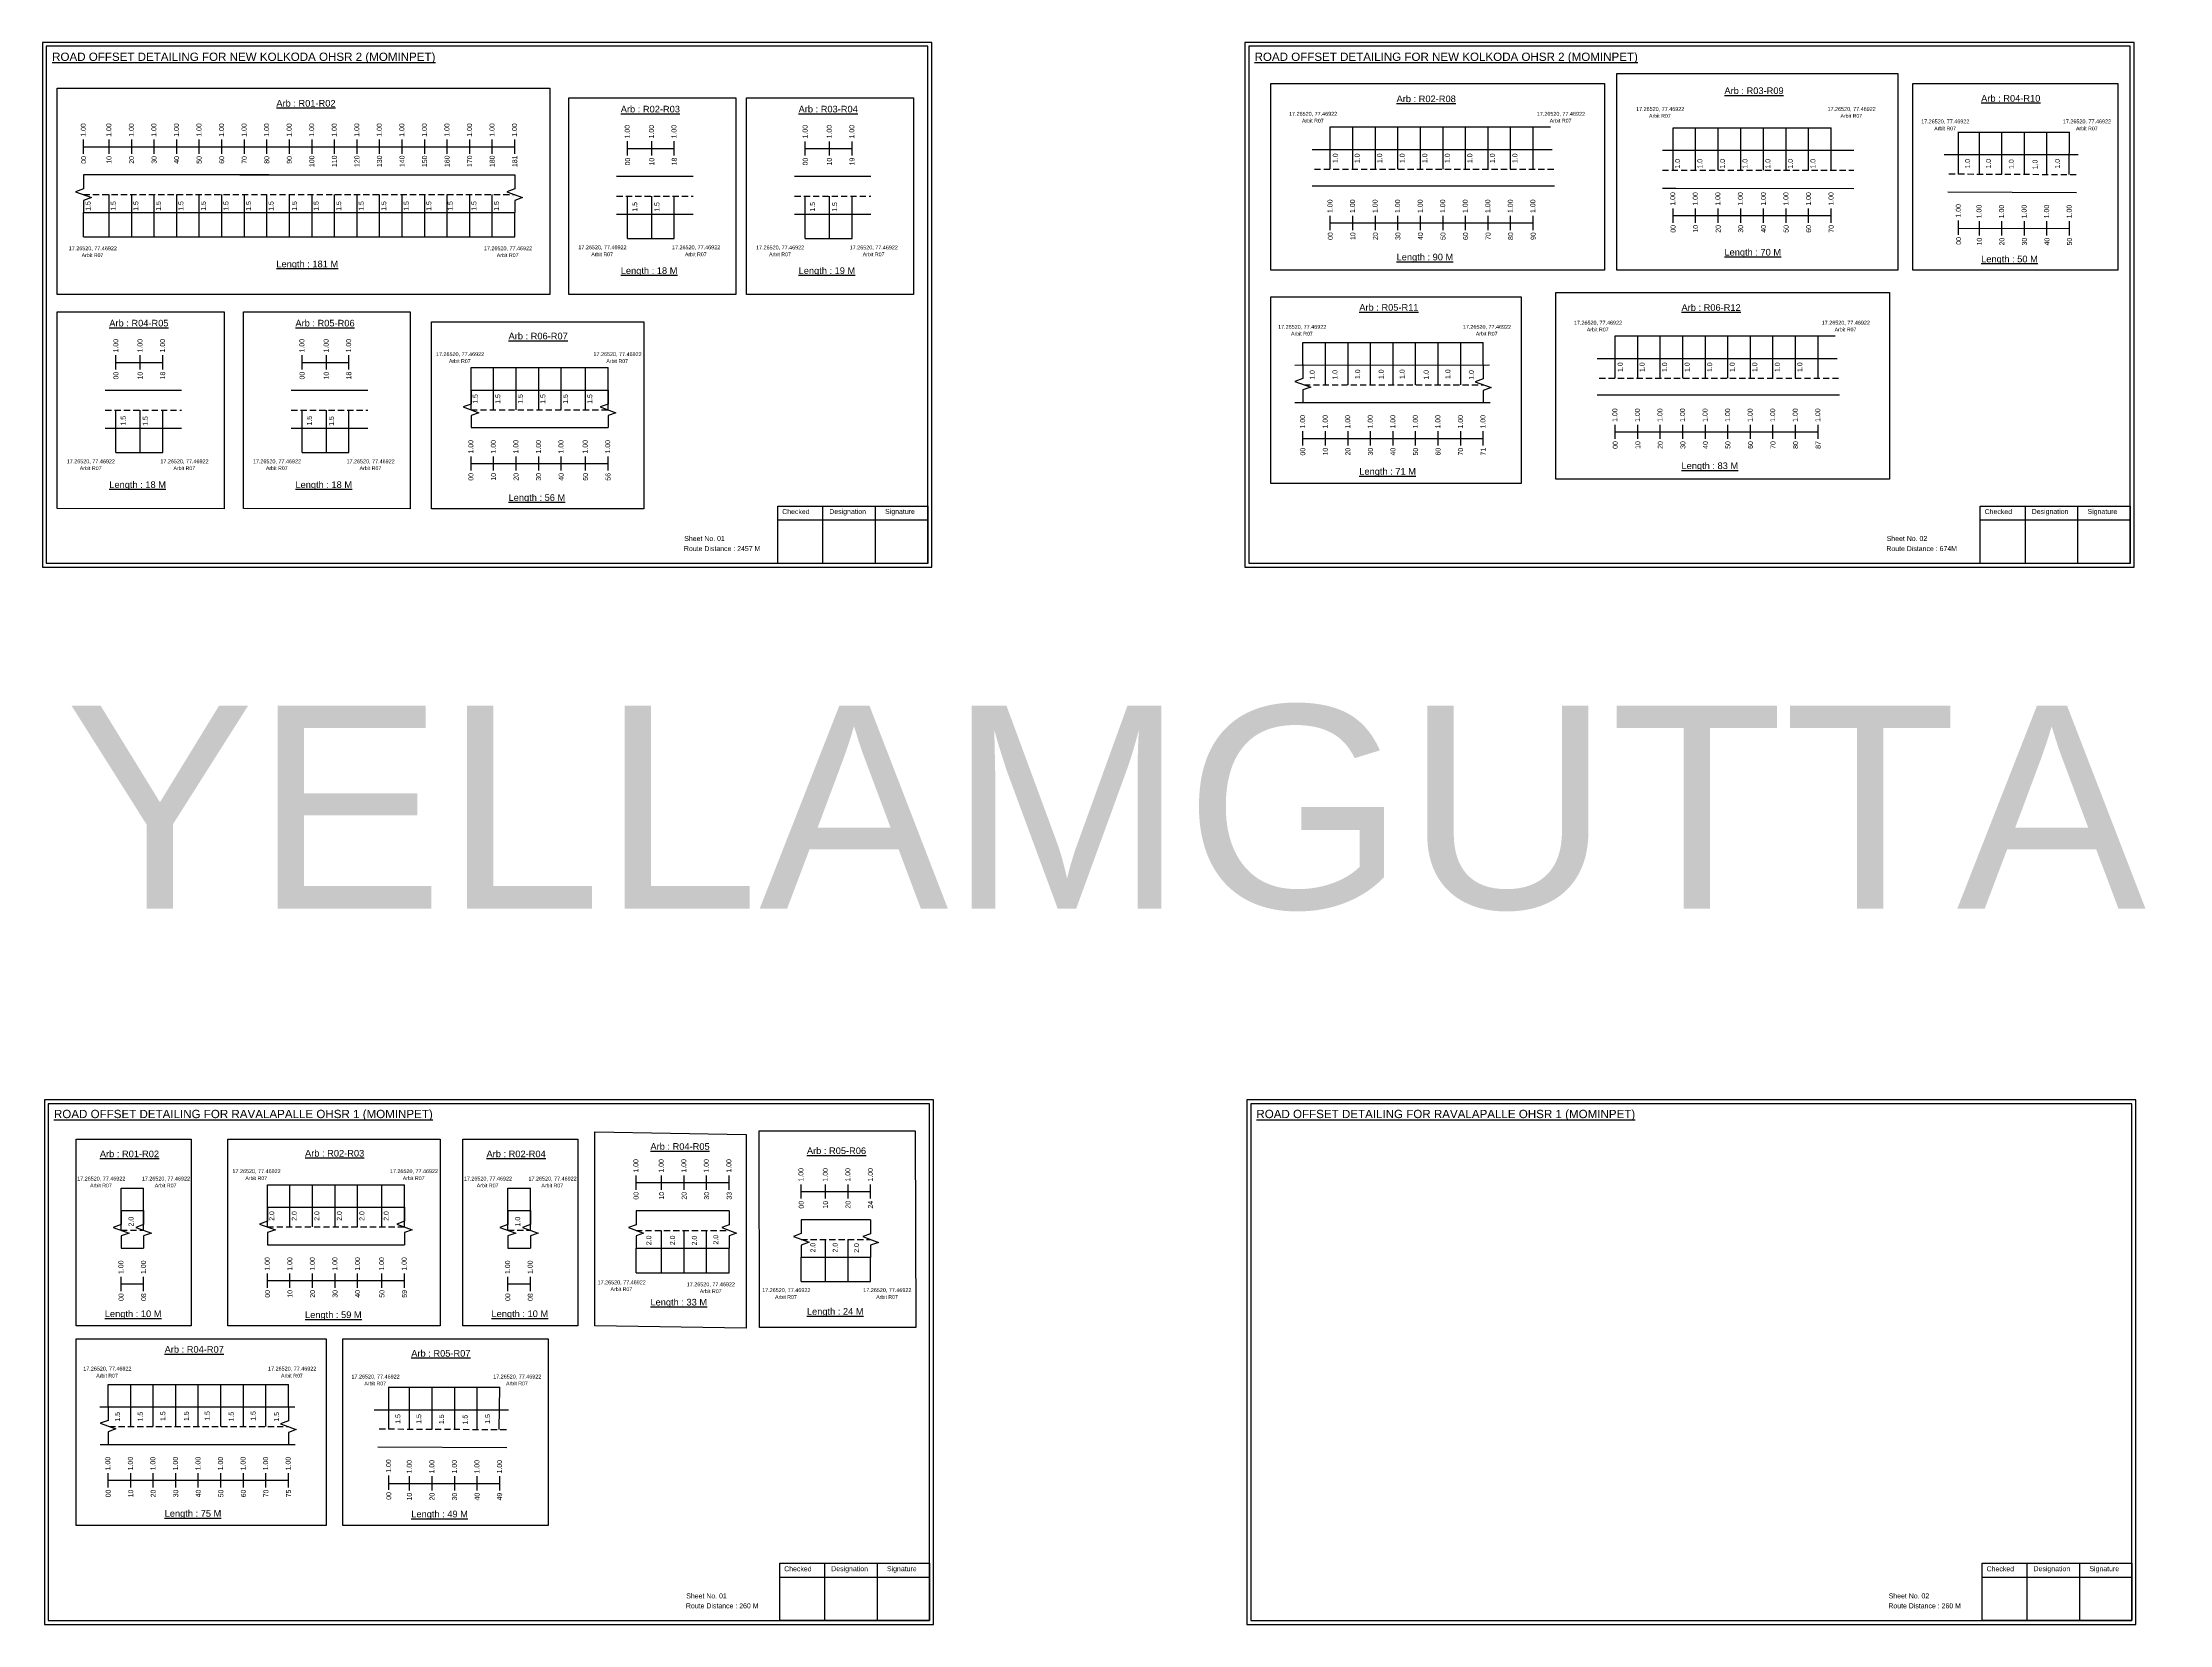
# Model space of a CAD drawing. Header units: inches. Extents: x -117 to 51867, y -12715 to 3423.
# Drawn here: x 3 to 1286, y -3395 to -2440 of the extents above; entities that cross this region are included whole.
import ezdxf

# ---------------------------------------------------------------- set-up
doc = ezdxf.new("R2010")
doc.units = ezdxf.units.IN
doc.header["$MEASUREMENT"] = 0
doc.linetypes.add('DASHED2', pattern=[0.375, 0.25, -0.125])
doc.layers.add('PDF_Geometry', color=7, linetype='Continuous')
doc.layers.add('PDF_Text', color=5, linetype='Continuous')
doc.styles.add('PDF Arial', font='arial.ttf')
doc.styles.get("Standard").update_dxf_attribs({"font": 'arial.ttf'})

msp = doc.modelspace()

# ---------------------------------------------------------------- linework, layer by layer
at = {"color": 217, "true_color": 0x93278f}
for p, q in [((27.3, -2507), (27.3, -2498.4)), ((42.7, -2507), (42.7, -2498.4)), ((56.3, -2507), (56.3, -2498.4)), ((69.9, -2507), (69.9, -2498.4)), ((83.5, -2507), (83.5, -2498.4)), ((97.1, -2507), (97.1, -2498.4)), ((110.7, -2507), (110.7, -2498.4)), ((124.3, -2507), (124.3, -2498.4)), ((137.9, -2507), (137.9, -2498.4)), ((151.5, -2507), (151.5, -2498.4)), ((165.1, -2507), (165.1, -2498.4)), ((178.7, -2507), (178.7, -2498.4)), ((192.3, -2507), (192.3, -2498.4)), ((205.9, -2507), (205.9, -2498.4)), ((219.5, -2507), (219.5, -2498.4)), ((233.1, -2507), (233.1, -2498.4)), ((246.7, -2507), (246.7, -2498.4)), ((260.3, -2507), (260.3, -2498.4)), ((273.9, -2507), (273.9, -2498.4)), ((287.5, -2507), (287.5, -2498.4)), ((355.5, -2508), (355.5, -2499.4)), ((370.1, -2508), (370.1, -2499.4)), ((383.7, -2508), (383.7, -2499.4)), ((462.7, -2508), (462.7, -2499.5)), ((477.4, -2508), (477.4, -2499.5)), ((491, -2508), (491, -2499.5)), ((27.3, -2502.7), (287.5, -2502.7)), ((355.5, -2503.7), (383.7, -2503.7)), ((462.7, -2503.7), (491, -2503.7)), ((986.3, -2548.6), (986.3, -2540)), ((999.9, -2548.6), (999.9, -2540)), ((1013.5, -2548.6), (1013.5, -2540)), ((1027.1, -2548.6), (1027.1, -2540)), ((1040.9, -2548.6), (1040.9, -2540)), ((1054.5, -2548.6), (1054.5, -2540)), ((1068.1, -2548.6), (1068.1, -2540)), ((1081.7, -2548.6), (1081.7, -2540)), ((779.5, -2553), (779.5, -2544.4)), ((779.5, -2548.7), (901.9, -2548.7)), ((793.1, -2553), (793.1, -2544.4)), ((806.7, -2553), (806.7, -2544.4)), ((820.3, -2553), (820.3, -2544.4)), ((833.9, -2553), (833.9, -2544.4)), ((847.5, -2553), (847.5, -2544.4)), ((861.1, -2553), (861.1, -2544.4)), ((874.7, -2553), (874.7, -2544.4)), ((888.3, -2553), (888.3, -2544.4)), ((901.9, -2553), (901.9, -2544.4)), ((986.3, -2544.3), (1081.7, -2544.2)), ((1158.6, -2555.8), (1158.6, -2547.3)), ((1158.6, -2552), (1225.5, -2551.9)), ((1171.1, -2556.2), (1171.1, -2547.7)), ((1184.7, -2556.2), (1184.7, -2547.7)), ((1198.3, -2556.2), (1198.3, -2547.7)), ((1211.9, -2556.2), (1211.9, -2547.7)), ((1225.5, -2556.2), (1225.5, -2547.7)), ((46.8, -2637.2), (46.8, -2628.6)), ((61.5, -2637.2), (61.5, -2628.6)), ((75.1, -2637.2), (75.1, -2628.6)), ((159.1, -2637.2), (159.1, -2628.6)), ((173.8, -2637.2), (173.8, -2628.6)), ((187.4, -2637.2), (187.4, -2628.6)), ((46.8, -2632.9), (75.1, -2632.9)), ((159.1, -2632.9), (187.4, -2632.9)), ((763, -2683.1), (763, -2674.5)), ((763, -2678.8), (871.8, -2678.8)), ((776.6, -2683.1), (776.6, -2674.5)), ((790.2, -2683.1), (790.2, -2674.5)), ((803.8, -2683.1), (803.8, -2674.5)), ((817.4, -2683.1), (817.4, -2674.5)), ((831, -2683.1), (831, -2674.5)), ((844.6, -2683.1), (844.6, -2674.5)), ((858.2, -2683.1), (858.2, -2674.5)), ((871.8, -2683.1), (871.8, -2674.5)), ((951.4, -2679.1), (951.4, -2670.5)), ((951.4, -2674.8), (1073.8, -2674.8)), ((965, -2679.1), (965, -2670.5)), ((978.6, -2679.1), (978.6, -2670.5)), ((992.2, -2679.1), (992.2, -2670.5)), ((1005.8, -2679.1), (1005.8, -2670.5)), ((1019.4, -2679.1), (1019.4, -2670.5)), ((1033, -2679.1), (1033, -2670.5)), ((1046.6, -2679.1), (1046.6, -2670.5)), ((1060.2, -2679.1), (1060.2, -2670.5)), ((1073.8, -2679.1), (1073.8, -2670.5)), ((261.1, -2698.2), (261.1, -2689.7)), ((261.1, -2694), (343.7, -2694)), ((274.7, -2698.2), (274.7, -2689.7)), ((288.3, -2698.2), (288.3, -2689.7)), ((301.9, -2698.2), (301.9, -2689.7)), ((315.5, -2698.2), (315.5, -2689.7)), ((330.1, -2698.2), (330.1, -2689.7)), ((343.7, -2698.2), (343.7, -2689.7)), ((360.6, -3132.3), (360.6, -3123.7)), ((360.6, -3128), (416.8, -3128)), ((376, -3132.3), (376, -3123.7)), ((389.6, -3132.3), (389.6, -3123.7)), ((403.2, -3132.3), (403.2, -3123.7)), ((416.8, -3132.3), (416.8, -3123.7)), ((460.3, -3137.7), (460.3, -3129.1)), ((474.9, -3137.7), (474.9, -3129.1)), ((488.5, -3137.7), (488.5, -3129.1)), ((502.1, -3137.7), (502.1, -3129.1)), ((460.3, -3133.4), (502.1, -3133.4)), ((49.9, -3193.5), (49.9, -3184.9)), ((49.9, -3189.2), (63.5, -3189.2)), ((63.5, -3193.5), (63.5, -3184.9)), ((138.2, -3191.5), (138.2, -3182.9)), ((138.2, -3187.2), (220.9, -3187.2)), ((151.8, -3191.5), (151.8, -3182.9)), ((165.4, -3191.5), (165.4, -3182.9)), ((179, -3191.5), (179, -3182.9)), ((192.6, -3191.5), (192.6, -3182.9)), ((207.3, -3191.5), (207.3, -3182.9)), ((220.9, -3191.5), (220.9, -3182.9)), ((283.3, -3193.5), (283.3, -3184.9)), ((283.3, -3189.2), (296.9, -3189.2)), ((296.9, -3193.5), (296.9, -3184.9)), ((42.1, -3312), (42.1, -3303.4)), ((42.1, -3307.7), (150.9, -3307.7)), ((55.7, -3312), (55.7, -3303.4)), ((69.3, -3312), (69.3, -3303.4)), ((82.9, -3312), (82.9, -3303.4)), ((96.5, -3312), (96.5, -3303.4)), ((110.1, -3312), (110.1, -3303.4)), ((123.7, -3312), (123.7, -3303.4)), ((137.3, -3312), (137.3, -3303.4)), ((150.9, -3312), (150.9, -3303.4)), ((211.4, -3313.5), (211.4, -3304.9)), ((211.4, -3309.6), (278.4, -3309.6)), ((224, -3313.9), (224, -3305.3)), ((237.6, -3313.9), (237.6, -3305.3)), ((251.2, -3313.9), (251.2, -3305.3)), ((264.8, -3313.9), (264.8, -3305.3)), ((278.4, -3313.9), (278.4, -3305.3))]:
    msp.add_line(p, q, dxfattribs=at)
at = {"color": 5}
for p, q in [((779.5, -2490.8), (912.3, -2490.8)), ((986.3, -2491.3), (1081.7, -2491.3)), ((1158.6, -2494), (1225.5, -2494)), ((27.3, -2557.1), (287.5, -2557.1)), ((355.5, -2558.1), (383.7, -2558.1)), ((462.7, -2558.2), (491, -2558.2)), ((951.4, -2616.8), (1084.2, -2616.8)), ((763, -2620.8), (871.8, -2620.8)), ((261.1, -2636), (343.7, -2636)), ((46.8, -2687.3), (75.1, -2687.3)), ((159.1, -2687.3), (187.4, -2687.3)), ((138.2, -3129.3), (220.9, -3129.3)), ((49.9, -3131.3), (63.5, -3131.3)), ((283.3, -3131.3), (296.9, -3131.3)), ((360.6, -3182.4), (416.8, -3182.4)), ((460.3, -3187.8), (502.1, -3187.8)), ((42.1, -3249.8), (150.9, -3249.8)), ((211.4, -3251.6), (278.4, -3251.6))]:
    msp.add_line(p, q, dxfattribs=at)
for p, q in [((779.5, -2516.3), (779.5, -2490.8)), ((793.1, -2516.3), (793.1, -2490.8)), ((806.7, -2516.3), (806.7, -2490.8)), ((820.3, -2516.3), (820.3, -2490.8)), ((833.9, -2516.3), (833.9, -2490.8)), ((847.5, -2516.3), (847.5, -2490.8)), ((861.1, -2516.3), (861.1, -2490.8)), ((874.7, -2516.3), (874.7, -2490.8)), ((888.3, -2516.3), (888.3, -2490.8)), ((901.9, -2516.3), (901.9, -2490.8)), ((986.3, -2516.9), (986.3, -2491.3)), ((999.9, -2516.9), (999.9, -2491.3)), ((1013.5, -2516.9), (1013.5, -2491.3)), ((1027.1, -2516.9), (1027.1, -2491.3)), ((1040.9, -2516.9), (1040.9, -2491.3)), ((1054.5, -2516.9), (1054.5, -2491.3)), ((1068.1, -2516.9), (1068.1, -2491.3)), ((1081.7, -2516.9), (1081.7, -2491.3)), ((1158.6, -2519.2), (1158.6, -2493.7)), ((1171.1, -2519.3), (1171.1, -2494)), ((1184.7, -2519.3), (1184.7, -2494)), ((1198.3, -2519.3), (1198.3, -2494)), ((1211.9, -2519.5), (1211.9, -2494)), ((1225.3, -2519.5), (1225.5, -2494)), ((768.6, -2504.4), (913.4, -2504.4)), ((1095.3, -2505), (979.9, -2505)), ((1230.8, -2507.7), (1149.8, -2507.7)), ((139.1, -2519.7), (27.3, -2519.7)), ((121.6, -2519.7), (287.5, -2519.7)), ((395, -2520.7), (348.9, -2520.7)), ((502.3, -2520.7), (456.2, -2520.7)), ((914.8, -2526.6), (768.6, -2526.6)), ((979.9, -2527.7), (988, -2527.7)), ((988, -2527.7), (1095.3, -2528)), ((42.7, -2557.1), (42.7, -2531.6)), ((56.3, -2557.1), (56.3, -2531.6)), ((69.9, -2557.1), (69.9, -2531.6)), ((83.5, -2557.1), (83.5, -2531.6)), ((97.1, -2557.1), (97.1, -2531.6)), ((110.7, -2557.1), (110.7, -2531.6)), ((124.3, -2557.1), (124.3, -2531.6)), ((137.9, -2557.1), (137.9, -2531.6)), ((151.5, -2557.1), (151.5, -2531.6)), ((165.1, -2557.1), (165.1, -2531.6)), ((178.7, -2557.1), (178.7, -2531.6)), ((192.3, -2557.1), (192.3, -2531.6)), ((205.9, -2557.1), (205.9, -2531.6)), ((219.5, -2557.1), (219.5, -2531.6)), ((233.1, -2557.1), (233.1, -2531.6)), ((246.7, -2557.1), (246.7, -2531.6)), ((260.3, -2557.1), (260.3, -2531.6)), ((273.9, -2557.1), (273.9, -2531.6)), ((355.5, -2558.1), (355.5, -2532.6)), ((370.1, -2558.1), (370.1, -2532.6)), ((383.7, -2558.1), (383.7, -2532.6)), ((462.7, -2558.2), (462.7, -2532.6)), ((477.4, -2558.2), (477.4, -2532.6)), ((491, -2558.2), (491, -2532.6)), ((1152, -2529.9), (1229.7, -2530.3)), ((27.3, -2542.4), (287.5, -2542.4)), ((27.3, -2557.1), (27.3, -2542.4)), ((287.5, -2557.1), (287.5, -2542.4)), ((348.9, -2543.4), (381.1, -2543.4)), ((381.1, -2543.4), (395, -2543.4)), ((456.2, -2543.4), (488.3, -2543.4)), ((488.3, -2543.4), (502.3, -2543.4)), ((951.4, -2642.4), (951.4, -2616.8)), ((965, -2642.4), (965, -2616.8)), ((978.6, -2642.4), (978.6, -2616.8)), ((992.2, -2642.4), (992.2, -2616.8)), ((1005.8, -2642.4), (1005.8, -2616.8)), ((1019.4, -2642.4), (1019.4, -2616.8)), ((1033, -2642.4), (1033, -2616.8)), ((1046.6, -2642.4), (1046.6, -2616.8)), ((1060.2, -2642.4), (1060.2, -2616.8)), ((1073.8, -2642.4), (1073.8, -2616.8)), ((763, -2634.5), (763, -2620.8)), ((776.6, -2646.4), (776.6, -2620.8)), ((790.2, -2646.4), (790.2, -2620.8)), ((803.8, -2646.4), (803.8, -2620.8)), ((817.4, -2646.4), (817.4, -2620.8)), ((831, -2646.4), (831, -2620.8)), ((844.6, -2646.4), (844.6, -2620.8)), ((858.2, -2646.4), (858.2, -2620.8)), ((871.8, -2634.5), (871.8, -2620.8)), ((940.5, -2630.5), (1085.3, -2630.5)), ((261.1, -2661.5), (261.1, -2636)), ((274.7, -2661.5), (274.7, -2636)), ((288.3, -2661.5), (288.3, -2636)), ((301.9, -2661.5), (301.9, -2636)), ((315.5, -2661.5), (315.5, -2636)), ((330.1, -2661.5), (330.1, -2636)), ((343.7, -2661.5), (343.7, -2636)), ((758, -2634.5), (875.6, -2634.4)), ((86.4, -2649.9), (40.3, -2649.9)), ((198.7, -2649.9), (152.6, -2649.9)), ((261.1, -2649.6), (343.7, -2649.6)), ((1086.7, -2652.7), (940.5, -2652.7)), ((46.8, -2687.3), (46.8, -2661.8)), ((61.5, -2687.3), (61.5, -2661.8)), ((75.1, -2687.3), (75.1, -2661.8)), ((159.1, -2687.3), (159.1, -2661.8)), ((173.8, -2687.3), (173.8, -2661.8)), ((187.4, -2687.3), (187.4, -2661.8)), ((758.1, -2657.2), (875.9, -2657.2)), ((40.3, -2672.6), (72.4, -2672.6)), ((72.4, -2672.6), (86.4, -2672.6)), ((152.6, -2672.6), (184.7, -2672.6)), ((184.7, -2672.6), (198.7, -2672.6)), ((261.1, -2672.3), (343.7, -2672.3)), ((138.2, -3154.8), (138.2, -3129.3)), ((151.8, -3154.8), (151.8, -3129.3)), ((165.4, -3154.8), (165.4, -3129.3)), ((179, -3154.8), (179, -3129.3)), ((192.6, -3154.8), (192.6, -3129.3)), ((207.3, -3154.8), (207.3, -3129.3)), ((220.9, -3154.8), (220.9, -3129.3)), ((49.9, -3156.8), (49.9, -3131.3)), ((63.5, -3156.8), (63.5, -3131.3)), ((138.2, -3142.9), (220.9, -3142.9)), ((283.3, -3156.8), (283.3, -3131.3)), ((296.9, -3156.8), (296.9, -3131.3)), ((49.9, -3144.9), (63.5, -3144.9)), ((283.3, -3144.9), (296.9, -3144.9)), ((416.8, -3145), (360.6, -3145)), ((376, -3182.4), (376, -3156.9)), ((389.6, -3182.4), (389.6, -3156.9)), ((403.2, -3182.4), (403.2, -3156.9)), ((502.1, -3150.4), (460.3, -3150.4)), ((49.9, -3167.6), (63.5, -3167.6)), ((138.2, -3165.6), (220.9, -3165.6)), ((283.3, -3167.6), (296.9, -3167.6)), ((360.6, -3167.7), (416.8, -3167.7)), ((360.6, -3182.4), (360.6, -3167.7)), ((416.8, -3182.4), (416.8, -3167.7)), ((474.9, -3187.8), (474.9, -3162.3)), ((488.5, -3187.8), (488.5, -3162.3)), ((460.3, -3173.1), (485.9, -3173.1)), ((460.3, -3187.8), (460.3, -3173.1)), ((485.9, -3173.1), (502.1, -3173.1)), ((502.1, -3187.8), (502.1, -3173.1)), ((42.1, -3263.4), (42.1, -3249.8)), ((55.7, -3275.3), (55.7, -3249.8)), ((69.3, -3275.3), (69.3, -3249.8)), ((82.9, -3275.3), (82.9, -3249.8)), ((96.5, -3275.3), (96.5, -3249.8)), ((110.1, -3275.3), (110.1, -3249.8)), ((123.7, -3275.3), (123.7, -3249.8)), ((137.3, -3275.3), (137.3, -3249.8)), ((150.9, -3263.4), (150.9, -3249.8)), ((211.4, -3276.9), (211.4, -3251.3)), ((224, -3276.9), (224, -3251.6)), ((237.6, -3277), (237.6, -3251.6)), ((251.2, -3276.9), (251.2, -3251.6)), ((264.8, -3277.2), (264.8, -3251.6)), ((278.1, -3277.1), (278.4, -3251.6)), ((37.1, -3263.4), (154.7, -3263.4)), ((283.6, -3265.3), (202.7, -3265.3)), ((37.2, -3286.1), (155, -3286.1)), ((204.9, -3287.5), (282.6, -3288))]:
    msp.add_line(p, q)
at = {"linetype": 'DASHED2', "ltscale": 15}
for p, q in [((769.9, -2516.3), (914.3, -2516.3)), ((979.9, -2516.9), (1095.3, -2516.9)), ((1152.7, -2519.1), (1231, -2519.5)), ((27.3, -2531.6), (287.5, -2531.6)), ((348.9, -2532.6), (395, -2532.6)), ((456.2, -2532.6), (502.3, -2532.6)), ((941.8, -2642.4), (1086.2, -2642.4)), ((763.7, -2646.4), (871.8, -2646.4)), ((40.3, -2661.8), (86.4, -2661.8)), ((152.6, -2661.8), (198.7, -2661.8)), ((261.1, -2661.5), (343.7, -2661.5)), ((49.9, -3156.8), (63.5, -3156.8)), ((138.2, -3154.8), (220.9, -3154.8)), ((283.3, -3156.8), (296.9, -3156.8)), ((360.6, -3156.9), (416.8, -3156.9)), ((460.3, -3162.3), (502.1, -3162.3)), ((42.8, -3275.3), (150.9, -3275.3)), ((205.6, -3276.7), (283.9, -3277.1))]:
    msp.add_line(p, q, dxfattribs=at)
for points in [[(952.4, -2458.5), (1122, -2458.5), (1122, -2577.3), (952.4, -2577.3)], [(11.4, -2467.3), (308.6, -2467.3), (308.6, -2592), (11.4, -2592)], [(320.1, -2473.1), (420.8, -2473.2), (420.8, -2592), (320.1, -2591.9)], [(427.3, -2473.1), (528, -2473.2), (528, -2592), (427.3, -2591.9)], [(743.7, -2464.6), (945, -2464.6), (945, -2577.3), (743.7, -2577.3)], [(1130.9, -2464.6), (1254.7, -2464.6), (1254.7, -2577.3), (1130.9, -2577.3)], [(915.6, -2590.7), (1116.9, -2590.7), (1116.9, -2703.4), (915.6, -2703.4)], [(11.4, -2602.3), (112.1, -2602.4), (112.1, -2721.2), (11.4, -2721.1)], [(123.7, -2602.3), (224.4, -2602.4), (224.4, -2721.2), (123.7, -2721.1)], [(743.7, -2593.4), (894.6, -2593.4), (894.6, -2706), (743.7, -2706)], [(237.2, -2608.5), (365.3, -2608.5), (365.3, -2721.2), (237.2, -2721.2)], [(22.9, -3101.8), (92.2, -3101.8), (92.2, -3214.5), (22.9, -3214.5)], [(114.4, -3101.8), (242.5, -3101.8), (242.5, -3214.5), (114.4, -3214.5)], [(256.2, -3101.8), (325.5, -3101.8), (325.5, -3214.5), (256.2, -3214.5)], [(335.7, -3097.4), (427, -3098.9), (427, -3215.9), (335.7, -3214.5)], [(434.8, -3096.7), (529.1, -3096.7), (529.4, -3215.5), (435.1, -3215.5)], [(22.9, -3222.3), (173.7, -3222.3), (173.7, -3335), (22.9, -3335)], [(183.7, -3222.3), (307.5, -3222.3), (307.5, -3335), (183.7, -3335)]]:
    msp.add_lwpolyline(points, close=True)
at = {"linetype": 'Continuous'}
for points in [[(27.3, -2519.7), (27.3, -2528.2), (22.5, -2529.9), (32, -2533.3), (27.3, -2535.1), (27.3, -2542.4)], [(287.5, -2519.7), (287.5, -2528.2), (282.7, -2529.9), (292.2, -2533.3), (287.5, -2535.1), (287.5, -2542.4)], [(762.9, -2634.2), (762.9, -2642.6), (758.2, -2644.4), (767.7, -2647.8), (762.9, -2649.5), (762.9, -2656.9)], [(871.8, -2634.5), (871.8, -2642.9), (867, -2644.6), (876.5, -2648.1), (871.8, -2649.8), (871.8, -2657.2)], [(261.1, -2649.6), (261.1, -2658.1), (256.3, -2659.8), (265.8, -2663.3), (261.1, -2665), (261.1, -2672.3)], [(343.7, -2649.6), (343.7, -2658.1), (339, -2659.8), (348.5, -2663.3), (343.7, -2665), (343.7, -2672.3)], [(138.2, -3142.9), (138.2, -3151.3), (133.5, -3153.1), (143, -3156.5), (138.2, -3158.2), (138.2, -3165.6)], [(220.9, -3142.9), (220.9, -3151.3), (216.2, -3153.1), (225.6, -3156.5), (220.9, -3158.2), (220.9, -3165.6)], [(49.9, -3144.9), (49.9, -3153.3), (45.2, -3155.1), (54.7, -3158.5), (49.9, -3160.2), (49.9, -3167.6)], [(63.5, -3144.9), (63.5, -3153.3), (58.8, -3155.1), (68.3, -3158.5), (63.5, -3160.2), (63.5, -3167.6)], [(283.3, -3144.9), (283.3, -3153.3), (278.5, -3155.1), (288, -3158.5), (283.3, -3160.2), (283.3, -3167.6)], [(296.9, -3144.9), (296.9, -3153.3), (292.1, -3155.1), (301.6, -3158.5), (296.9, -3160.2), (296.9, -3167.6)], [(360.6, -3145), (360.6, -3153.6), (356.1, -3155.2), (365.1, -3158.5), (360.6, -3160.2), (360.6, -3167.7)], [(416.8, -3145), (416.8, -3153.6), (412.3, -3155.2), (421.3, -3158.5), (416.8, -3160.2), (416.8, -3167.7)], [(416.8, -3145), (416.8, -3153.6), (412.3, -3155.2), (421.3, -3158.5), (416.8, -3160.2), (416.8, -3167.7)], [(460.3, -3150.4), (460.3, -3158.8), (455.6, -3160.6), (465.1, -3164), (460.3, -3165.7), (460.3, -3173.1)], [(502.1, -3150.5), (502.1, -3158.9), (497.4, -3160.6), (506.9, -3164.1), (502.1, -3165.8), (502.1, -3173.2)], [(42.1, -3263.1), (42.1, -3271.6), (37.3, -3273.3), (46.8, -3276.7), (42.1, -3278.5), (42.1, -3285.8)], [(150.9, -3263.4), (150.9, -3271.8), (146.1, -3273.6), (155.6, -3277), (150.9, -3278.8), (150.9, -3286.1)]]:
    msp.add_lwpolyline(points, dxfattribs=at)
at = {"layer": 'PDF_Geometry'}
for points in [[(2.5, -2439.8), (2.5, -2756.5), (539, -2756.5), (539, -2439.8)], [(4.8, -2442.1), (4.8, -2754.1), (536.6, -2754.1), (536.6, -2442.1)], [(728, -2439.8), (728, -2756.5), (1264.5, -2756.5), (1264.5, -2439.8)], [(730.3, -2442.1), (730.3, -2754.1), (1262.1, -2754.1), (1262.1, -2442.1)], [(3.7, -3078.1), (3.7, -3394.8), (540.1, -3394.8), (540.1, -3078.1)], [(729.1, -3078.1), (729.1, -3394.8), (1265.6, -3394.8), (1265.6, -3078.1)], [(6, -3080.4), (6, -3392.3), (537.7, -3392.3), (537.7, -3080.4)], [(731.5, -3080.4), (731.5, -3392.3), (1263.2, -3392.3), (1263.2, -3080.4)]]:
    msp.add_lwpolyline(points, close=True, dxfattribs=at)
at = {"layer": 'PDF_Geometry', "color": 242, "true_color": 0xcc1f26}
for points in [[(536.6, -2754.2), (446.2, -2754.2), (446.2, -2719.6), (536.6, -2719.6)], [(1262.1, -2754.2), (1171.7, -2754.2), (1171.7, -2719.6), (1262.1, -2719.6)], [(537.7, -3392.4), (447.4, -3392.4), (447.4, -3357.8), (537.7, -3357.8)], [(1263.2, -3392.4), (1172.9, -3392.4), (1172.9, -3357.8), (1263.2, -3357.8)]]:
    msp.add_lwpolyline(points, close=True, dxfattribs=at)
for points in [[(473.2, -2719.6), (473.2, -2754.2)], [(504.9, -2719.6), (504.9, -2754.2)], [(1198.7, -2719.6), (1198.7, -2754.2)], [(1230.4, -2719.6), (1230.4, -2754.2)], [(446.2, -2728), (536.6, -2728)], [(1171.7, -2728), (1262.1, -2728)], [(474.4, -3357.8), (474.4, -3392.4)], [(506.1, -3357.8), (506.1, -3392.4)], [(1199.8, -3357.8), (1199.8, -3392.4)], [(1231.6, -3357.8), (1231.6, -3392.4)], [(447.4, -3366.2), (537.7, -3366.2)], [(1172.9, -3366.2), (1263.2, -3366.2)]]:
    msp.add_lwpolyline(points, dxfattribs=at)

# ---------------------------------------------------------------- texts
at = {"color": 242, "true_color": 0xcd2027}
for s, height, p in [('%%UROAD OFFSET DETAILING FOR NEW KOLKODA OHSR 2 (MOMINPET)', 5, (8.3, -2450.9)), ('%%UROAD OFFSET DETAILING FOR NEW KOLKODA OHSR 2 (MOMINPET)', 5, (733.8, -2450.9)), ('%%UArb : R01-R02', 4, (143.6, -2478.5)), ('%%UArb : R02-R08', 4, (819.5, -2475.8)), ('%%UArb : R03-R09', 4, (1017.3, -2470.9)), ('%%UArb : R04-R10', 4, (1172.2, -2475.5)), ('%%UArb : R02-R03', 4, (351.4, -2482)), ('%%UArb : R03-R04', 4, (458.7, -2482)), ('%%ULength : 70 M', 4, (1017.3, -2568.4)), ('%%ULength : 181 M', 4, (143.6, -2575.5)), ('%%ULength : 18 M', 4, (351.4, -2579.5)), ('%%ULength : 19 M', 4, (458.7, -2579.5)), ('%%ULength : 90 M', 4, (819.5, -2571.3)), ('%%ULength : 50 M', 4, (1172.2, -2572.5)), ('%%UArb : R05-R11', 4, (797, -2601.7)), ('%%UArb : R06-R12', 4, (991.4, -2601.8)), ('%%UArb : R04-R05', 4, (42.8, -2611.2)), ('%%UArb : R05-R06', 4, (155.1, -2611.2)), ('%%UArb : R06-R07', 4, (283.7, -2619)), ('%%ULength : 83 M', 4, (991.4, -2697.3)), ('%%ULength : 18 M', 4, (42.8, -2708.7)), ('%%ULength : 18 M', 4, (155.1, -2708.7)), ('%%ULength : 71 M', 4, (797, -2700.7)), ('%%ULength : 56 M', 4, (283.7, -2716.5)), ('%%UROAD OFFSET DETAILING FOR RAVALAPALLE OHSR 1 (MOMINPET)', 5, (9.4, -3089.1)), ('%%UROAD OFFSET DETAILING FOR RAVALAPALLE OHSR 1 (MOMINPET)', 5, (734.9, -3089.1)), ('%%UArb : R04-R05', 4, (369.3, -3108.2)), ('%%UArb : R01-R02', 4, (37.1, -3112.7)), ('%%UArb : R02-R03', 4, (160.9, -3112.3)), ('%%UArb : R02-R04', 4, (270.4, -3112.7)), ('%%UArb : R05-R06', 4, (463.7, -3110.8)), ('%%ULength : 10 M', 4, (40.1, -3209.2)), ('%%ULength : 59 M', 4, (160.9, -3209.8)), ('%%ULength : 10 M', 4, (273.4, -3209.2)), ('%%ULength : 33 M', 4, (369.3, -3202.2)), ('%%ULength : 24 M', 4, (463.7, -3207.8)), ('%%UArb : R04-R07', 4, (76.2, -3230.7)), ('%%UArb : R05-R07', 4, (225, -3233.1)), ('%%ULength : 75 M', 4, (76.2, -3329.7)), ('%%ULength : 49 M', 4, (225, -3330.1))]:
    msp.add_text(s, height=height, dxfattribs=at).set_placement(p)
at = {"color": 217, "true_color": 0x93278f}
for s, p in [('1.00', (28.6, -2496.7)), ('1.00', (44, -2496.7)), ('1.00', (57.6, -2496.7)), ('1.00', (71.2, -2496.7)), ('1.00', (84.8, -2496.7)), ('1.00', (98.4, -2496.7)), ('1.00', (112, -2496.7)), ('1.00', (125.6, -2496.7)), ('1.00', (139.2, -2496.7)), ('1.00', (152.8, -2496.7)), ('1.00', (166.4, -2496.7)), ('1.00', (180, -2496.7)), ('1.00', (193.6, -2496.7)), ('1.00', (207.2, -2496.7)), ('1.00', (220.8, -2496.7)), ('1.00', (234.4, -2496.7)), ('1.00', (248, -2496.7)), ('1.00', (261.6, -2496.7)), ('1.00', (275.2, -2496.7)), ('1.00', (288.8, -2496.7)), ('1.00', (356.8, -2497.7)), ('1.00', (371.4, -2497.7)), ('1.00', (385, -2497.7)), ('1.00', (464.1, -2497.7)), ('1.00', (478.7, -2497.7)), ('1.00', (492.3, -2497.7)), ('00', (28.8, -2513)), ('10', (44.1, -2513)), ('20', (57.7, -2513)), ('30', (71.3, -2513)), ('40', (84.9, -2513)), ('50', (98.5, -2513)), ('60', (112.1, -2513)), ('70', (125.7, -2513)), ('80', (139.3, -2513)), ('90', (152.9, -2513)), ('100', (166.5, -2515)), ('110', (180.1, -2515)), ('120', (193.7, -2515)), ('130', (207.3, -2515)), ('140', (220.9, -2515)), ('150', (234.5, -2515)), ('160', (248.1, -2515)), ('170', (261.7, -2515)), ('180', (275.3, -2515)), ('181', (288.9, -2515)), ('00', (357, -2514)), ('10', (371.6, -2514)), ('18', (385.2, -2514)), ('00', (464.2, -2514)), ('10', (478.8, -2514)), ('19', (492.4, -2514)), ('1.00', (780.8, -2542.7)), ('1.00', (794.4, -2542.7)), ('1.00', (808, -2542.7)), ('1.00', (821.6, -2542.7)), ('1.00', (835.2, -2542.7)), ('1.00', (848.8, -2542.7)), ('1.00', (862.4, -2542.7)), ('1.00', (876, -2542.7)), ('1.00', (889.6, -2542.7)), ('1.00', (903.2, -2542.7)), ('1.00', (987.6, -2538.3)), ('1.00', (1001.2, -2538.3)), ('1.00', (1014.8, -2538.3)), ('1.00', (1028.4, -2538.3)), ('1.00', (1042.3, -2538.3)), ('1.00', (1055.9, -2538.3)), ('1.00', (1069.5, -2538.3)), ('1.00', (1083.1, -2538.3)), ('1.00', (1159.9, -2545.5)), ('1.00', (1172.4, -2545.9)), ('1.00', (1186, -2545.9)), ('1.00', (1199.6, -2545.9)), ('1.00', (1213.2, -2545.9)), ('1.00', (1226.8, -2545.9)), ('00', (987.8, -2554.6)), ('10', (1001.4, -2554.6)), ('20', (1015, -2554.6)), ('30', (1028.6, -2554.6)), ('40', (1042.4, -2554.6)), ('50', (1056, -2554.6)), ('60', (1069.6, -2554.6)), ('70', (1083.2, -2554.6)), ('00', (781, -2559)), ('10', (794.6, -2559)), ('20', (808.2, -2559)), ('30', (821.8, -2559)), ('40', (835.4, -2559)), ('50', (849, -2559)), ('60', (862.6, -2559)), ('70', (876.2, -2559)), ('80', (889.8, -2559)), ('90', (903.4, -2559)), ('00', (1160.1, -2561.9)), ('10', (1172.6, -2562.3)), ('20', (1186.2, -2562.3)), ('30', (1199.8, -2562.3)), ('40', (1213.4, -2562.3)), ('50', (1227, -2562.3)), ('1.00', (48.2, -2626.9)), ('1.00', (62.8, -2626.9)), ('1.00', (76.4, -2626.9)), ('1.00', (160.5, -2626.9)), ('1.00', (175.1, -2626.9)), ('1.00', (188.7, -2626.9)), ('00', (48.3, -2643.2)), ('10', (62.9, -2643.2)), ('18', (76.5, -2643.2)), ('00', (160.6, -2643.2)), ('10', (175.2, -2643.2)), ('18', (188.8, -2643.2)), ('1.00', (764.3, -2672.8)), ('1.00', (777.9, -2672.8)), ('1.00', (791.5, -2672.8)), ('1.00', (805.1, -2672.8)), ('1.00', (818.7, -2672.8)), ('1.00', (832.3, -2672.8)), ('1.00', (845.9, -2672.8)), ('1.00', (859.5, -2672.8)), ('1.00', (873.1, -2672.8)), ('1.00', (952.7, -2668.8)), ('1.00', (966.3, -2668.8)), ('1.00', (979.9, -2668.8)), ('1.00', (993.5, -2668.8)), ('1.00', (1007.1, -2668.8)), ('1.00', (1020.7, -2668.8)), ('1.00', (1034.3, -2668.8)), ('1.00', (1047.9, -2668.8)), ('1.00', (1061.5, -2668.8)), ('1.00', (1075.1, -2668.8)), ('1.00', (262.4, -2687.9)), ('1.00', (276, -2687.9)), ('1.00', (289.6, -2687.9)), ('1.00', (303.2, -2687.9)), ('1.00', (316.8, -2687.9)), ('1.00', (331.4, -2687.9)), ('1.00', (345, -2687.9)), ('00', (952.9, -2685.1)), ('10', (966.5, -2685.1)), ('20', (980.1, -2685.1)), ('30', (993.7, -2685.1)), ('40', (1007.3, -2685.1)), ('50', (1020.9, -2685.1)), ('60', (1034.5, -2685.1)), ('70', (1048.1, -2685.1)), ('80', (1061.7, -2685.1)), ('87', (1075.3, -2685.1)), ('00', (764.4, -2689.1)), ('10', (778, -2689.1)), ('20', (791.6, -2689.1)), ('30', (805.2, -2689.1)), ('40', (818.8, -2689.1)), ('50', (832.4, -2689.1)), ('60', (846, -2689.1)), ('70', (859.6, -2689.1)), ('71', (873.2, -2689.1)), ('00', (262.5, -2704.3)), ('10', (276.1, -2704.3)), ('20', (289.7, -2704.3)), ('30', (303.3, -2704.3)), ('40', (316.9, -2704.3)), ('50', (331.6, -2704.3)), ('56', (345.2, -2704.3)), ('1.00', (362, -3122)), ('1.00', (377.3, -3122)), ('1.00', (390.9, -3122)), ('1.00', (404.5, -3122)), ('1.00', (418.1, -3122)), ('1.00', (461.6, -3127.4)), ('1.00', (476.3, -3127.4)), ('1.00', (489.9, -3127.4)), ('1.00', (503.5, -3127.4)), ('00', (362.1, -3138.3)), ('10', (377.5, -3138.3)), ('20', (391.1, -3138.3)), ('30', (404.7, -3138.3)), ('33', (418.3, -3138.3)), ('00', (461.8, -3143.7)), ('10', (476.4, -3143.7)), ('20', (490, -3143.7)), ('24', (503.6, -3143.7)), ('1.00', (51.3, -3183.2)), ('1.00', (64.9, -3183.2)), ('1.00', (139.6, -3181.2)), ('1.00', (153.2, -3181.2)), ('1.00', (166.8, -3181.2)), ('1.00', (180.4, -3181.2)), ('1.00', (194, -3181.2)), ('1.00', (208.6, -3181.2)), ('1.00', (222.2, -3181.2)), ('1.00', (284.6, -3183.2)), ('1.00', (298.2, -3183.2)), ('00', (51.4, -3199.5)), ('08', (65, -3199.5)), ('00', (139.7, -3197.5)), ('10', (153.3, -3197.5)), ('20', (166.9, -3197.5)), ('30', (180.5, -3197.5)), ('40', (194.1, -3197.5)), ('50', (208.8, -3197.5)), ('59', (222.4, -3197.5)), ('00', (284.7, -3199.5)), ('08', (298.3, -3199.5)), ('1.00', (43.4, -3301.7)), ('1.00', (57, -3301.7)), ('1.00', (70.6, -3301.7)), ('1.00', (84.2, -3301.7)), ('1.00', (97.8, -3301.7)), ('1.00', (111.4, -3301.7)), ('1.00', (125, -3301.7)), ('1.00', (138.6, -3301.7)), ('1.00', (152.2, -3301.7)), ('1.00', (212.8, -3303.2)), ('1.00', (225.3, -3303.6)), ('1.00', (238.9, -3303.6)), ('1.00', (252.5, -3303.6)), ('1.00', (266.1, -3303.6)), ('1.00', (279.7, -3303.6)), ('00', (43.6, -3318)), ('10', (57.2, -3318)), ('20', (70.8, -3318)), ('30', (84.4, -3318)), ('40', (98, -3318)), ('50', (111.6, -3318)), ('60', (125.2, -3318)), ('70', (138.8, -3318)), ('75', (152.4, -3318)), ('00', (212.9, -3319.5)), ('10', (225.4, -3319.9)), ('20', (239, -3319.9)), ('30', (252.6, -3319.9)), ('40', (266.2, -3319.9)), ('49', (279.8, -3319.9))]:
    msp.add_text(s, height=3, rotation=90, dxfattribs=at).set_placement(p)
at = {"color": 5}
for s, height, p in [('17.26520, 77.46922', 2.34, (754.6, -2484)), ('Arbit R07', 2.25, (762.4, -2488.1)), ('17.26520, 77.46922', 2.34, (904.1, -2484)), ('Arbit R07', 2.25, (911.9, -2488.1)), ('17.26520, 77.46922', 2.34, (964, -2481.1)), ('Arbit R07', 2.25, (971.8, -2485.2)), ('17.26520, 77.46922', 2.34, (1079.5, -2481.1)), ('Arbit R07', 2.25, (1087.3, -2485.2)), ('17.26520, 77.46922', 2.34, (1136, -2488.6)), ('17.26520, 77.46922', 2.34, (1221.5, -2488.6)), ('Arbit R07', 2.25, (1143.9, -2492.8)), ('Arbit R07', 2.25, (1229.4, -2492.8)), ('17.26520, 77.46922', 2.34, (18.3, -2565.2)), ('17.26520, 77.46922', 2.34, (268.8, -2565.2)), ('17.26520, 77.46922', 2.34, (325.8, -2564.6)), ('Arbit R07', 2.25, (333.6, -2568.8)), ('17.26520, 77.46922', 2.34, (382.3, -2564.6)), ('Arbit R07', 2.25, (390.1, -2568.8)), ('17.26520, 77.46922', 2.34, (433, -2564.7)), ('Arbit R07', 2.25, (440.9, -2568.8)), ('17.26520, 77.46922', 2.34, (489.5, -2564.7)), ('Arbit R07', 2.25, (497.4, -2568.8)), ('Arbit R07', 2.25, (26.1, -2569.3)), ('Arbit R07', 2.25, (276.6, -2569.3)), ('17.26520, 77.46922', 2.34, (748, -2612.6)), ('Arbit R07', 2.25, (755.8, -2616.7)), ('17.26520, 77.46922', 2.34, (859.5, -2612.6)), ('Arbit R07', 2.25, (867.3, -2616.7)), ('17.26520, 77.46922', 2.34, (926.5, -2610.1)), ('Arbit R07', 2.25, (934.3, -2614.2)), ('17.26520, 77.46922', 2.34, (1076, -2610.1)), ('Arbit R07', 2.25, (1083.8, -2614.2)), ('17.26520, 77.46922', 2.34, (239.9, -2629.1)), ('17.26520, 77.46922', 2.34, (334.9, -2629.1)), ('Arbit R07', 2.25, (247.7, -2633.2)), ('Arbit R07', 2.25, (342.7, -2633.2)), ('17.26520, 77.46922', 2.34, (17.1, -2693.8)), ('17.26520, 77.46922', 2.34, (73.6, -2693.8)), ('17.26520, 77.46922', 2.34, (129.4, -2693.8)), ('17.26520, 77.46922', 2.34, (185.9, -2693.8)), ('Arbit R07', 2.25, (25, -2697.9)), ('Arbit R07', 2.25, (81.5, -2697.9)), ('Arbit R07', 2.25, (137.3, -2697.9)), ('Arbit R07', 2.25, (193.8, -2697.9)), ('17.26520, 77.46922', 2.34, (23.4, -3126.8)), ('Arbit R07', 2.25, (31.2, -3130.9)), ('17.26520, 77.46922', 2.34, (62.4, -3126.8)), ('Arbit R07', 2.25, (70.2, -3130.9)), ('17.26520, 77.46922', 2.34, (117.1, -3122.3)), ('Arbit R07', 2.25, (124.9, -3126.5)), ('17.26520, 77.46922', 2.34, (212.1, -3122.3)), ('Arbit R07', 2.25, (219.9, -3126.5)), ('17.26520, 77.46922', 2.34, (256.7, -3126.8)), ('Arbit R07', 2.25, (264.5, -3130.9)), ('17.26520, 77.46922', 2.34, (295.7, -3126.8)), ('Arbit R07', 2.25, (303.5, -3130.9)), ('17.26520, 77.46922', 2.34, (337.4, -3189.4)), ('Arbit R07', 2.25, (345.2, -3193.5)), ('17.26520, 77.46922', 2.34, (391.2, -3190.6)), ('Arbit R07', 2.25, (399.1, -3194.7)), ('17.26520, 77.46922', 2.34, (436.7, -3194.1)), ('17.26520, 77.46922', 2.34, (497.7, -3194.1)), ('Arbit R07', 2.25, (444.5, -3198.2)), ('Arbit R07', 2.25, (505.5, -3198.2)), ('17.26520, 77.46922', 2.34, (27.1, -3241.5)), ('Arbit R07', 2.25, (34.9, -3245.7)), ('17.26520, 77.46922', 2.34, (138.6, -3241.5)), ('Arbit R07', 2.25, (146.4, -3245.7)), ('17.26520, 77.46922', 2.34, (188.9, -3246.3)), ('17.26520, 77.46922', 2.34, (274.4, -3246.3)), ('Arbit R07', 2.25, (196.7, -3250.4)), ('Arbit R07', 2.25, (282.2, -3250.4))]:
    msp.add_text(s, height=height, dxfattribs=at).set_placement(p)
for s, p in [('1.0', (784, -2512.6)), ('1.0', (797.2, -2512.6)), ('1.0', (810.8, -2512.6)), ('1.0', (824.4, -2512.6)), ('1.0', (838, -2512.6)), ('1.0', (851.6, -2512.6)), ('1.0', (865.2, -2512.6)), ('1.0', (878.8, -2512.6)), ('1.0', (892.4, -2512.6)), ('1.0', (990.5, -2515.9)), ('1.0', (1004, -2515.9)), ('1.0', (1017.6, -2515.9)), ('1.0', (1031.2, -2515.9)), ('1.0', (1045, -2515.9)), ('1.0', (1058.6, -2515.9)), ('1.0', (1072.2, -2515.9)), ('1.0', (1165.5, -2515.9)), ('1.0', (1178.1, -2515.9)), ('1.0', (1191.9, -2516.1)), ('1.0', (1206.2, -2516.3)), ('1.0', (1219.7, -2515.9)), ('1.5', (31.5, -2541.4)), ('1.5', (46.7, -2541.4)), ('1.5', (60.3, -2541.4)), ('1.5', (73.9, -2541.4)), ('1.5', (87.5, -2541.4)), ('1.5', (101.1, -2541.4)), ('1.5', (114.7, -2541.4)), ('1.5', (128.3, -2541.4)), ('1.5', (141.9, -2541.4)), ('1.5', (156, -2541.4)), ('1.5', (169.1, -2541.4)), ('1.5', (182.7, -2541.4)), ('1.5', (196.3, -2541.4)), ('1.5', (209.9, -2541.4)), ('1.5', (223.5, -2541.4)), ('1.5', (237.1, -2541.4)), ('1.5', (250, -2541.4)), ('1.5', (264.3, -2541.4)), ('1.5', (277.9, -2541.4)), ('1.5', (361.3, -2541.9)), ('1.5', (374.7, -2542)), ('1.5', (468.6, -2541.9)), ('1.5', (481.9, -2542)), ('1.0', (770.1, -2643.4)), ('1.0', (783.8, -2643.3)), ('1.0', (797.5, -2643)), ('1.0', (811.7, -2643)), ('1.0', (824.3, -2642.9)), ('1.0', (838.8, -2643.3)), ('1.0', (851.9, -2642.9)), ('1.0', (866.1, -2643.4)), ('1.0', (955.9, -2638.7)), ('1.0', (969.1, -2638.7)), ('1.0', (982.7, -2638.7)), ('1.0', (996.3, -2638.7)), ('1.0', (1009.9, -2638.7)), ('1.0', (1023.5, -2638.7)), ('1.0', (1037.1, -2638.7)), ('1.0', (1050.7, -2638.7)), ('1.0', (1064.3, -2638.7)), ('1.5', (265.1, -2657.9)), ('1.5', (278.7, -2657.9)), ('1.5', (292.3, -2657.9)), ('1.5', (305.9, -2657.9)), ('1.5', (319.5, -2657.9)), ('1.5', (334.2, -2657.9)), ('1.5', (52.7, -2671)), ('1.5', (66, -2671.2)), ('1.5', (165, -2671)), ('1.5', (178.3, -2671.2)), ('2.0', (57.4, -3154.5)), ('2.0', (142.3, -3151.1)), ('2.0', (155.9, -3151.1)), ('2.0', (169.5, -3151.1)), ('2.0', (183.1, -3151.1)), ('2.0', (196.7, -3151.1)), ('2.0', (211.4, -3151.1)), ('1.0', (290.7, -3154.5)), ('2.0', (369.8, -3165.8)), ('2.0', (384.1, -3165.8)), ('2.0', (397.3, -3165.9)), ('2.0', (410.2, -3165.4)), ('2.0', (468.8, -3170.2)), ('2.0', (482.3, -3170.2)), ('2.0', (495.1, -3170.4)), ('1.5', (49.2, -3272.3)), ('1.5', (63, -3272.2)), ('1.5', (76.6, -3271.9)), ('1.5', (90.8, -3271.9)), ('1.5', (103.4, -3271.8)), ('1.5', (117.9, -3272.2)), ('1.5', (131.1, -3271.8)), ('1.5', (145.2, -3272.3)), ('1.5', (218.4, -3273.6)), ('1.5', (231, -3273.6)), ('1.5', (244.7, -3273.8)), ('1.5', (259, -3274)), ('1.5', (272.5, -3273.6))]:
    msp.add_text(s, height=3, rotation=90).set_placement(p)
for s, height, p in [('Sheet No. 01', 3, (389.7, -2740.7)), ('Route Distance : 2457 M', 3, (389.5, -2746.8)), ('Sheet No. 02', 3, (1115.2, -2740.7)), ('Route Distance : 674M', 3, (1115, -2746.8)), ('YELLAMGUTTA THANDA', 122.535, (16.2, -2962.6)), ('Route Distance : 260 M', 3, (390.7, -3385)), ('Sheet No. 01', 3, (390.9, -3379)), ('Sheet No. 02', 3, (1116.4, -3379)), ('Route Distance : 260 M', 3, (1116.2, -3385))]:
    msp.add_text(s, height=height).set_placement(p)
at = {"layer": 'PDF_Text', "color": 7, "attachment_point": 7, "style": 'PDF Arial'}
for s, insert, char_height in [('Checked', (448.8, -2724.5), 3), ('Designation', (477.2, -2725.3), 3.001), ('Signature', (510.9, -2725.3), 3), ('Checked', (1174.3, -2724.5), 3), ('Designation', (1202.7, -2725.3), 3.001), ('Signature', (1236.4, -2725.3), 3), ('Checked', (450, -3362.7), 3), ('Designation', (478.4, -3363.5), 3.001), ('Signature', (512, -3363.5), 3), ('Checked', (1175.5, -3362.7), 3), ('Designation', (1203.8, -3363.5), 3.001), ('Signature', (1237.5, -3363.5), 3)]:
    msp.add_mtext(s, dxfattribs=dict(at, insert=insert, char_height=char_height))

doc.saveas('drawing.dxf')
